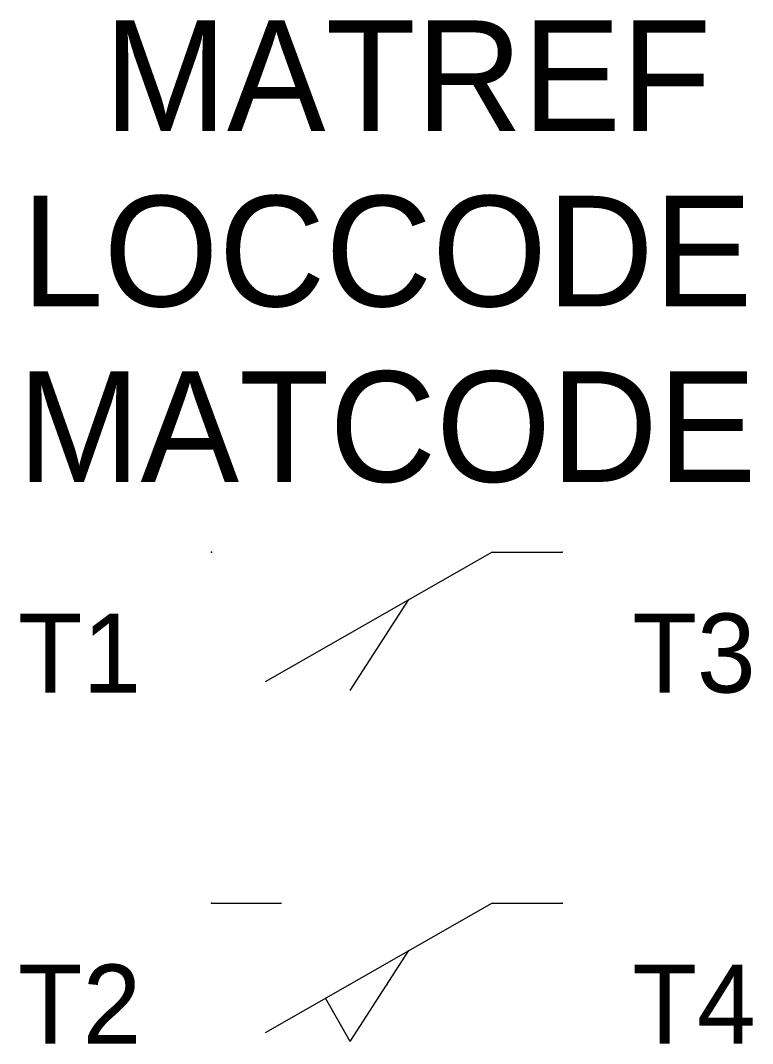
# Model space of a CAD drawing. Extents: x -10.4 to 10.4, y -4 to 25.1.
import ezdxf
from ezdxf.enums import TextEntityAlignment as Align

# ---------------------------------------------------------------- set-up
doc = ezdxf.new("R2010")
doc.units = 0
doc.layers.get('0').update_dxf_attribs({"linetype": 'CONTINUOUS'})
for name, color, linetype in [('A', 7, 'CONTINUOUS'), ('C', 6, 'CONTINUOUS'), ('T2', 7, 'CONTINUOUS')]:
    doc.layers.add(name, color=color, linetype=linetype)

msp = doc.modelspace()

# ---------------------------------------------------------------- linework, layer by layer
at = {"color": 0, "linetype": 'CONTINUOUS'}
for p, q in [((3, 10), (-3.468, 6.304)), ((3, 10), (5, 10)), ((-1.043, 6.059), (0.631, 8.647)), ((-5, 0), (-3, 0)), ((3, 0), (-3.468, -3.696)), ((3, 0), (5, 0)), ((-1.043, -3.941), (0.631, -1.353)), ((-1.043, -3.941), (-1.745, -2.712))]:
    msp.add_line(p, q, dxfattribs=at)
at = {"layer": 'A', "color": 0, "linetype": 'CONTINUOUS'}
msp.add_point((0, -2.329), dxfattribs=at)
at = {"layer": 'C', "color": 0}
for p in [(-5, 10), (5, 10)]:
    msp.add_point(p, dxfattribs=at)
at = {"layer": 'C', "color": 0, "linetype": 'CONTINUOUS'}
for p in [(-5, 0), (5, 0)]:
    msp.add_point(p, dxfattribs=at)

# ---------------------------------------------------------------- texts
at = {"color": 0, "linetype": 'CONTINUOUS'}
for tag, p in [('MATREF', (0.592, 21.995)), ('LOCCODE', (0, 17)), ('MATCODE', (0, 12))]:
    msp.add_attdef(tag, text='', height=3.15, dxfattribs=at).set_placement(p, align=Align.CENTER)
at = {"layer": 'T2', "color": 0, "linetype": 'CONTINUOUS'}
for tag, p in [('T1', (-7, 6)), ('T2', (-7, -4))]:
    msp.add_attdef(tag, text='', height=2.25, dxfattribs=at).set_placement(p, align=Align.RIGHT)
for tag, p in [('T3', (7, 6)), ('T4', (7, -4))]:
    msp.add_attdef(tag, p, '', height=2.25, dxfattribs=at)

doc.saveas('drawing.dxf')
